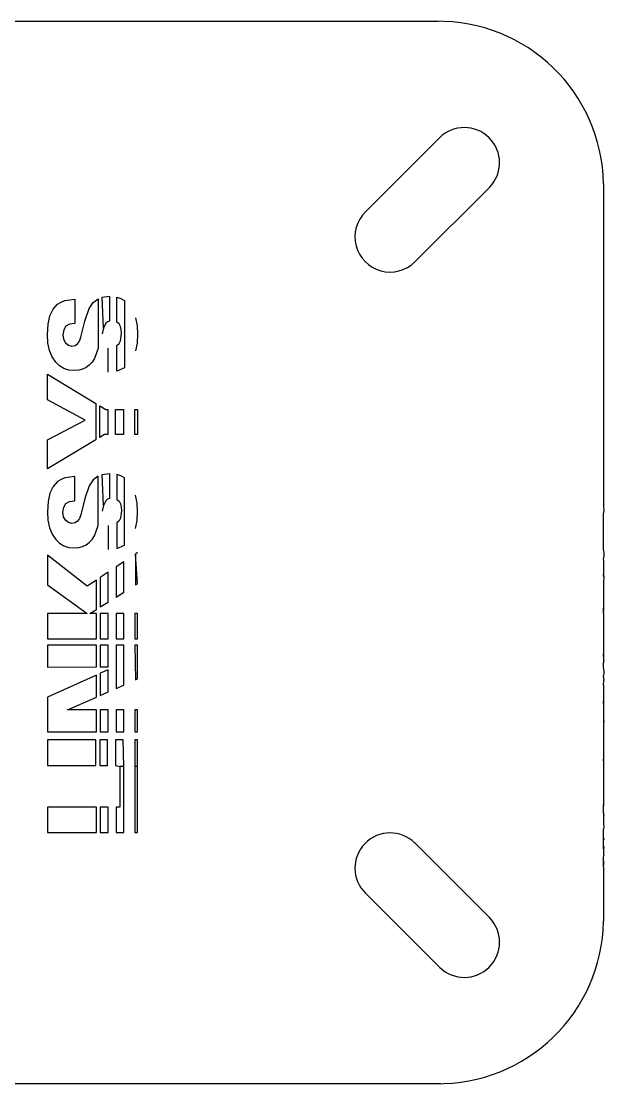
# Model space of a CAD drawing. Header units: centimetres. Extents: x 0.34 to 5.36, y -1.9 to 1.98.
# Drawn here: x 1.518 to 2.542, y 0.11 to 1.98 of the extents above; entities that cross this region are included whole.
import ezdxf

# ---------------------------------------------------------------- set-up
doc = ezdxf.new("R2010")
doc.units = ezdxf.units.CM
doc.layers.add('Edges', color=7, linetype='Continuous')

# ---------------------------------------------------------------- blocks, each defined once
blk = doc.blocks.new('lynk pl')
at = {"layer": 'Edges'}
for p, q in [((0.7237, 1.0788), (2.0072, 1.0788)), ((2.01, 0.8738), (1.8788, 0.7427)), ((1.9663, 0.6552), (2.0975, 0.7863)), ((2.2982, 0.7928), (2.2982, 0.222)), ((1.3304, 0.572), (1.3383, 0.5808)), ((1.3383, 0.5808), (1.3442, 0.5845)), ((1.3442, 0.5845), (1.3512, 0.5873)), ((1.3512, 0.5873), (1.3684, 0.5897)), ((1.3684, 0.5897), (1.3684, 0.5471)), ((1.3938, 0.5733), (1.4008, 0.5836)), ((1.4008, 0.5836), (1.4097, 0.5905)), ((1.4097, 0.5905), (1.4097, 0.5034)), ((1.4163, 0.5931), (1.4295, 0.5949)), ((1.4188, 0.5385), (1.4163, 0.5931)), ((1.4295, 0.5949), (1.4295, 0.5512)), ((1.4426, 0.5493), (1.4426, 0.5933)), ((1.4426, 0.5933), (1.4495, 0.5909)), ((1.4495, 0.5909), (1.4557, 0.5873)), ((1.4557, 0.5873), (1.4557, 0.4689)), ((1.3248, 0.5603), (1.3304, 0.572)), ((1.3863, 0.5508), (1.3938, 0.5733)), ((1.3203, 0.5276), (1.3214, 0.5455)), ((1.3214, 0.5455), (1.3248, 0.5603)), ((1.3593, 0.5458), (1.3528, 0.5421)), ((1.3684, 0.5471), (1.3593, 0.5458)), ((1.379, 0.5225), (1.3863, 0.5508)), ((1.4229, 0.5472), (1.4188, 0.5385)), ((1.4259, 0.5498), (1.4229, 0.5472)), ((1.4295, 0.5512), (1.4259, 0.5498)), ((1.4462, 0.5461), (1.4426, 0.5493)), ((1.4487, 0.5417), (1.4462, 0.5461)), ((1.4754, 0.5568), (1.478, 0.543)), ((1.478, 0.543), (1.4789, 0.5278)), ((1.3212, 0.5126), (1.3203, 0.5276)), ((1.3489, 0.5358), (1.3476, 0.527)), ((1.3476, 0.527), (1.3487, 0.519)), ((1.3528, 0.5421), (1.3489, 0.5358)), ((1.4188, 0.5385), (1.4163, 0.5288)), ((1.4502, 0.536), (1.4487, 0.5417)), ((1.4487, 0.5165), (1.4508, 0.5292)), ((1.4508, 0.5292), (1.4502, 0.536)), ((1.4789, 0.5278), (1.478, 0.5124)), ((1.3239, 0.4995), (1.3212, 0.5126)), ((1.3487, 0.519), (1.3521, 0.5127)), ((1.3521, 0.5127), (1.3572, 0.5086)), ((1.3572, 0.5086), (1.3635, 0.5072)), ((1.3635, 0.5072), (1.3688, 0.5082)), ((1.3688, 0.5082), (1.3731, 0.511)), ((1.3731, 0.511), (1.3765, 0.5158)), ((1.3765, 0.5158), (1.379, 0.5225)), ((1.4426, 0.508), (1.4462, 0.5117)), ((1.4426, 0.4632), (1.4426, 0.508)), ((1.4462, 0.5117), (1.4487, 0.5165)), ((1.478, 0.5124), (1.4754, 0.4985)), ((1.3284, 0.4882), (1.3239, 0.4995)), ((1.3348, 0.4788), (1.3284, 0.4882)), ((1.4097, 0.5034), (1.403, 0.485)), ((1.4274, 0.4614), (1.4274, 0.5036)), ((1.3416, 0.4723), (1.3348, 0.4788)), ((1.3493, 0.4677), (1.3416, 0.4723)), ((1.358, 0.4649), (1.3493, 0.4677)), ((1.3884, 0.4692), (1.3822, 0.4663)), ((1.3939, 0.4733), (1.3884, 0.4692)), ((1.3988, 0.4786), (1.3939, 0.4733)), ((1.403, 0.485), (1.3988, 0.4786)), ((1.4557, 0.4689), (1.4426, 0.4632)), ((1.3202, 0.4124), (1.3203, 0.4576)), ((1.3203, 0.4576), (1.4057, 0.4061)), ((1.3677, 0.464), (1.358, 0.4649)), ((1.3753, 0.4645), (1.3677, 0.464)), ((1.3822, 0.4663), (1.3753, 0.4645)), ((1.3869, 0.3765), (1.3202, 0.4124)), ((1.4057, 0.4061), (1.4057, 0.3422)), ((1.4127, 0.3463), (1.4127, 0.4019)), ((1.4127, 0.4019), (1.4229, 0.3957)), ((1.4229, 0.3957), (1.4264, 0.3957)), ((1.4264, 0.3957), (1.4264, 0.3513)), ((1.4401, 0.3513), (1.4401, 0.3957)), ((1.4401, 0.3957), (1.4538, 0.3957)), ((1.4538, 0.3957), (1.4538, 0.3513)), ((1.4742, 0.3513), (1.4742, 0.3957)), ((1.4742, 0.3957), (1.4789, 0.3957)), ((1.4789, 0.3957), (1.4789, 0.3513)), ((1.3202, 0.3418), (1.3869, 0.3765)), ((1.3203, 0.2908), (1.3202, 0.3418)), ((1.4057, 0.3422), (1.3203, 0.2908)), ((1.4209, 0.3513), (1.4127, 0.3463)), ((1.4264, 0.3513), (1.4209, 0.3513)), ((1.4538, 0.3513), (1.4401, 0.3513)), ((1.4789, 0.3513), (1.4742, 0.3513)), ((1.4163, 0.2809), (1.4295, 0.2827)), ((1.4188, 0.2264), (1.4163, 0.2809)), ((1.4295, 0.2827), (1.4295, 0.2391)), ((1.4426, 0.2811), (1.4426, 0.2371)), ((1.4495, 0.2787), (1.4426, 0.2811)), ((1.3383, 0.2686), (1.3304, 0.2599)), ((1.3442, 0.2724), (1.3383, 0.2686)), ((1.3512, 0.2751), (1.3442, 0.2724)), ((1.3684, 0.2775), (1.3512, 0.2751)), ((1.3684, 0.2349), (1.3684, 0.2775)), ((1.4008, 0.2714), (1.3938, 0.2611)), ((1.4097, 0.2783), (1.4008, 0.2714)), ((1.4097, 0.1913), (1.4097, 0.2783)), ((1.4557, 0.2752), (1.4495, 0.2787)), ((1.4557, 0.1567), (1.4557, 0.2752)), ((1.3248, 0.2481), (1.3214, 0.2333)), ((1.3304, 0.2599), (1.3248, 0.2481)), ((1.3938, 0.2611), (1.3863, 0.2387)), ((1.478, 0.2308), (1.4754, 0.2446)), ((1.3214, 0.2333), (1.3203, 0.2155)), ((1.3489, 0.2236), (1.3528, 0.2299)), ((1.3528, 0.2299), (1.3593, 0.2336)), ((1.3593, 0.2336), (1.3684, 0.2349)), ((1.3863, 0.2387), (1.379, 0.2103)), ((1.4188, 0.2264), (1.4163, 0.2166)), ((1.4229, 0.235), (1.4188, 0.2264)), ((1.4259, 0.2376), (1.4229, 0.235)), ((1.4295, 0.2391), (1.4259, 0.2376)), ((1.4426, 0.2371), (1.4462, 0.2339)), ((1.4462, 0.2339), (1.4487, 0.2295)), ((1.4487, 0.2295), (1.4502, 0.2239)), ((1.4789, 0.2157), (1.478, 0.2308)), ((1.3203, 0.2155), (1.3212, 0.2004)), ((1.3476, 0.2149), (1.3489, 0.2236)), ((1.3487, 0.2068), (1.3476, 0.2149)), ((1.3521, 0.2005), (1.3487, 0.2068)), ((1.379, 0.2103), (1.3765, 0.2036)), ((1.4508, 0.217), (1.4487, 0.2043)), ((1.4502, 0.2239), (1.4508, 0.217)), ((1.478, 0.2002), (1.4789, 0.2157)), ((2.2982, 0.222), (2.2985, 0.2192)), ((2.2982, 0.2109), (2.2985, 0.2162)), ((2.2982, 0.1482), (2.2982, 0.2109)), ((2.2985, 0.2192), (2.2985, 0.2162)), ((1.3212, 0.2004), (1.3239, 0.1873)), ((1.3239, 0.1873), (1.3284, 0.176)), ((1.3572, 0.1964), (1.3521, 0.2005)), ((1.3635, 0.195), (1.3572, 0.1964)), ((1.3688, 0.196), (1.3635, 0.195)), ((1.3731, 0.1988), (1.3688, 0.196)), ((1.3765, 0.2036), (1.3731, 0.1988)), ((1.403, 0.1729), (1.4097, 0.1913)), ((1.4274, 0.1914), (1.4274, 0.1492)), ((1.4462, 0.1995), (1.4426, 0.1958)), ((1.4426, 0.1958), (1.4426, 0.151)), ((1.4487, 0.2043), (1.4462, 0.1995)), ((1.4754, 0.1863), (1.478, 0.2002)), ((1.3284, 0.176), (1.3348, 0.1667)), ((1.3988, 0.1664), (1.403, 0.1729)), ((1.3348, 0.1667), (1.3416, 0.1601)), ((1.3416, 0.1601), (1.3493, 0.1555)), ((1.3493, 0.1555), (1.358, 0.1527)), ((1.358, 0.1527), (1.3677, 0.1518)), ((1.3677, 0.1518), (1.3753, 0.1524)), ((1.3753, 0.1524), (1.3822, 0.1541)), ((1.3822, 0.1541), (1.3884, 0.157)), ((1.3884, 0.157), (1.3939, 0.1612)), ((1.3939, 0.1612), (1.3988, 0.1664)), ((1.4426, 0.151), (1.4557, 0.1567)), ((1.3203, 0.1391), (1.3202, 0.0871)), ((1.39, 0.0845), (1.3203, 0.1391)), ((1.4789, 0.1437), (1.4752, 0.1411)), ((1.4752, 0.1411), (1.4752, 0.0867)), ((1.4789, 0.0891), (1.4752, 0.1411)), ((2.2982, 0.1482), (2.2984, 0.1417)), ((2.2982, 0.1302), (2.2985, 0.1361)), ((2.2984, 0.1417), (2.2985, 0.1361)), ((1.4545, 0.1274), (1.4409, 0.1183)), ((1.4409, 0.1183), (1.4409, 0.0653)), ((1.4545, 0.0738), (1.4545, 0.1274)), ((2.2982, 0.1302), (2.2982, 0.105)), ((1.4063, 0.0953), (1.39, 0.0845)), ((1.4063, 0.0437), (1.4063, 0.0953)), ((1.427, 0.1089), (1.4133, 0.0998)), ((1.4133, 0.0998), (1.4133, 0.048)), ((1.427, 0.0566), (1.427, 0.1089)), ((2.2982, 0.105), (2.2984, 0.0985)), ((2.2982, 0.1019), (2.2982, 0.105)), ((2.2982, 0.1019), (2.2984, 0.0985)), ((2.2984, 0.0985), (2.2982, 0.0938)), ((2.2982, 0.0938), (2.2982, 0.046)), ((1.3202, 0.0871), (1.3899, 0.0363)), ((1.4752, 0.0867), (1.4789, 0.0891)), ((1.4133, 0.048), (1.427, 0.0566)), ((1.4409, 0.0653), (1.4545, 0.0738)), ((1.3946, 0.0363), (1.4063, 0.0437)), ((2.2982, 0.0434), (2.2982, 0.046)), ((2.2982, 0.046), (2.2982, 0.0402)), ((2.2982, 0.0372), (2.2982, 0.0434)), ((2.2982, 0.0402), (2.2982, 0.0434)), ((2.2982, 0.0372), (2.2982, 0.0402)), ((1.3202, 0.0363), (1.3202, -0.0083)), ((1.3899, 0.0363), (1.3202, 0.0363)), ((1.4063, 0.0363), (1.3946, 0.0363)), ((1.4063, -0.0083), (1.4063, 0.0363)), ((1.4133, 0.0363), (1.4133, -0.0083)), ((1.427, 0.0363), (1.4133, 0.0363)), ((1.427, -0.0083), (1.427, 0.0363)), ((1.4409, 0.0363), (1.4409, -0.0083)), ((1.4545, 0.0363), (1.4409, 0.0363)), ((1.4545, -0.0083), (1.4545, 0.0363)), ((1.4742, 0.0363), (1.4742, -0.0083)), ((1.4789, 0.0363), (1.4742, 0.0363)), ((1.4789, -0.0083), (1.4789, 0.0363)), ((2.2982, 0.0372), (2.2982, -0.0385)), ((1.3202, -0.0083), (1.4063, -0.0083)), ((1.4133, -0.0083), (1.427, -0.0083)), ((1.4409, -0.0083), (1.4545, -0.0083)), ((1.4742, -0.0083), (1.4789, -0.0083)), ((1.3202, -0.0193), (1.3202, -0.0578)), ((1.4063, -0.0193), (1.3202, -0.0193)), ((1.4063, -0.0574), (1.4063, -0.0193)), ((1.4133, -0.0193), (1.4133, -0.0574)), ((1.427, -0.0193), (1.4133, -0.0193)), ((1.427, -0.0574), (1.427, -0.0193)), ((1.4409, -0.0193), (1.4409, -0.0957)), ((1.4545, -0.0193), (1.4409, -0.0193)), ((1.4545, -0.0896), (1.4545, -0.0193)), ((1.4789, -0.0193), (1.4742, -0.0193)), ((1.4742, -0.0193), (1.4752, -0.0804)), ((1.4789, -0.0787), (1.4789, -0.0193)), ((2.2982, -0.0385), (2.2982, -0.0351)), ((2.2982, -0.0385), (2.2982, -0.0499)), ((2.2985, -0.0473), (2.2982, -0.0499)), ((2.2982, -0.0562), (2.2982, -0.0499)), ((1.3202, -0.0578), (1.4063, -0.0574)), ((1.4063, -0.0719), (1.3202, -0.111)), ((1.4063, -0.111), (1.4063, -0.0719)), ((1.4133, -0.0574), (1.427, -0.0574)), ((1.427, -0.0626), (1.4133, -0.0687)), ((1.4133, -0.0687), (1.4133, -0.1078)), ((1.427, -0.1017), (1.427, -0.0626)), ((2.2984, -0.0634), (2.2982, -0.0562)), ((2.2984, -0.0672), (2.2982, -0.0735)), ((2.2982, -0.0762), (2.2982, -0.0735)), ((2.2984, -0.0634), (2.2984, -0.0672)), ((1.4409, -0.0957), (1.4545, -0.0896)), ((1.4752, -0.0804), (1.4789, -0.0787)), ((2.2982, -0.0762), (2.2984, -0.0815)), ((2.2982, -0.0896), (2.2984, -0.0815)), ((2.2982, -0.0896), (2.2982, -0.122)), ((1.3202, -0.111), (1.3202, -0.1717)), ((1.3556, -0.1334), (1.4063, -0.111)), ((1.4133, -0.1078), (1.427, -0.1017)), ((2.2982, -0.122), (2.2982, -0.1179)), ((2.2982, -0.122), (2.2982, -0.1578)), ((1.4063, -0.1332), (1.3556, -0.1334)), ((1.4063, -0.1717), (1.4063, -0.1332)), ((1.427, -0.1332), (1.4133, -0.1332)), ((1.4133, -0.1332), (1.4133, -0.1717)), ((1.427, -0.1717), (1.427, -0.1332)), ((1.4545, -0.133), (1.4409, -0.1332)), ((1.4409, -0.1332), (1.4409, -0.1717)), ((1.4545, -0.1717), (1.4545, -0.133)), ((1.4742, -0.133), (1.4742, -0.1717)), ((1.4789, -0.133), (1.4742, -0.133)), ((1.4789, -0.1717), (1.4789, -0.133)), ((2.2984, -0.1524), (2.2982, -0.1578)), ((2.2982, -0.1578), (2.2982, -0.2227)), ((1.3202, -0.1717), (1.4063, -0.1717)), ((1.3203, -0.1858), (1.3203, -0.2311)), ((1.4055, -0.1858), (1.3203, -0.1858)), ((1.4055, -0.2311), (1.4055, -0.1858)), ((1.4123, -0.1858), (1.4123, -0.2311)), ((1.4261, -0.1858), (1.4123, -0.1858)), ((1.4133, -0.1717), (1.427, -0.1717)), ((1.4261, -0.2311), (1.4261, -0.1858)), ((1.4399, -0.1858), (1.4399, -0.2311)), ((1.4536, -0.1858), (1.4399, -0.1858)), ((1.4409, -0.1717), (1.4545, -0.1717)), ((1.4545, -0.2331), (1.4536, -0.1858)), ((1.4742, -0.1717), (1.4789, -0.1717)), ((1.4742, -0.1858), (1.4742, -0.2331)), ((1.4789, -0.1858), (1.4742, -0.1858)), ((1.4789, -0.2331), (1.4789, -0.1858)), ((2.2982, -0.2227), (2.2982, -0.2197)), ((2.2982, -0.2227), (2.2982, -0.3024)), ((1.3203, -0.2311), (1.4055, -0.2311)), ((1.4123, -0.2311), (1.4261, -0.2311)), ((1.4399, -0.2311), (1.4478, -0.2331)), ((1.4478, -0.2331), (1.4478, -0.3043)), ((1.4545, -0.2331), (1.4478, -0.2331)), ((1.4545, -0.3489), (1.4545, -0.2331)), ((1.4742, -0.2331), (1.4742, -0.3489)), ((1.4789, -0.2331), (1.4742, -0.2331)), ((1.4789, -0.3489), (1.4789, -0.2331)), ((1.3203, -0.3043), (1.3203, -0.3489)), ((1.4063, -0.3043), (1.3203, -0.3043)), ((1.4063, -0.3489), (1.4063, -0.3043)), ((1.4133, -0.3043), (1.4133, -0.3489)), ((1.427, -0.3043), (1.4133, -0.3043)), ((1.427, -0.3489), (1.427, -0.3043)), ((1.4409, -0.3043), (1.4409, -0.3489)), ((1.4478, -0.3043), (1.4409, -0.3043)), ((2.2982, -0.3024), (2.2982, -0.2995)), ((2.2982, -0.315), (2.2982, -0.3024)), ((2.2982, -0.315), (2.2986, -0.3184)), ((2.2982, -0.315), (2.2982, -0.3345)), ((2.2982, -0.3345), (2.2986, -0.3386)), ((1.3203, -0.3489), (1.4063, -0.3489)), ((1.4133, -0.3489), (1.427, -0.3489)), ((1.4409, -0.3489), (1.4545, -0.3489)), ((1.4742, -0.3489), (1.4789, -0.3489)), ((2.2986, -0.3386), (2.2982, -0.3434)), ((2.2982, -0.3583), (2.2982, -0.3434)), ((1.9663, -0.3675), (2.0975, -0.4987)), ((2.2982, -0.3583), (2.2986, -0.3617)), ((2.2982, -0.3715), (2.2982, -0.3583)), ((2.2982, -0.3776), (2.2982, -0.3715)), ((2.2986, -0.3744), (2.2982, -0.3715)), ((2.2986, -0.3744), (2.2982, -0.3776)), ((2.2982, -0.3776), (2.2982, -0.3858)), ((2.2982, -0.3858), (2.2984, -0.3892)), ((2.2982, -0.3935), (2.2984, -0.3892)), ((2.2982, -0.3988), (2.2982, -0.3935)), ((2.2982, -0.4032), (2.2982, -0.3988)), ((2.2982, -0.3988), (2.2982, -0.4062)), ((2.2982, -0.4062), (2.2982, -0.4032)), ((2.2982, -0.4093), (2.2982, -0.4032)), ((2.2982, -0.4093), (2.2982, -0.4062)), ((2.2982, -0.4093), (2.2982, -0.5052)), ((2.01, -0.5862), (1.8788, -0.455)), ((2.0122, -0.7912), (0.7177, -0.7912))]:
    blk.add_line(p, q, dxfattribs=at)
for centre, radius, start, end in [((2.0074, 0.788), 0.2908, 0.9336, 90.9336), ((2.0534, 0.8298), 0.0619, 315.4308, 134.5692), ((1.9229, 0.6993), 0.0619, 134.4904, 314.4904), ((1.9229, -0.4117), 0.0619, 45.5096, 225.5096), ((2.0534, -0.5421), 0.0619, 225.4308, 44.5692), ((2.0074, -0.5004), 0.2908, 269.0664, 359.0664)]:
    blk.add_arc(centre, radius, start, end, dxfattribs=at)

msp = doc.modelspace()

# ---------------------------------------------------------------- block references
msp.add_blockref('lynk pl', (0.2434, 0.9014))

doc.saveas('drawing.dxf')
